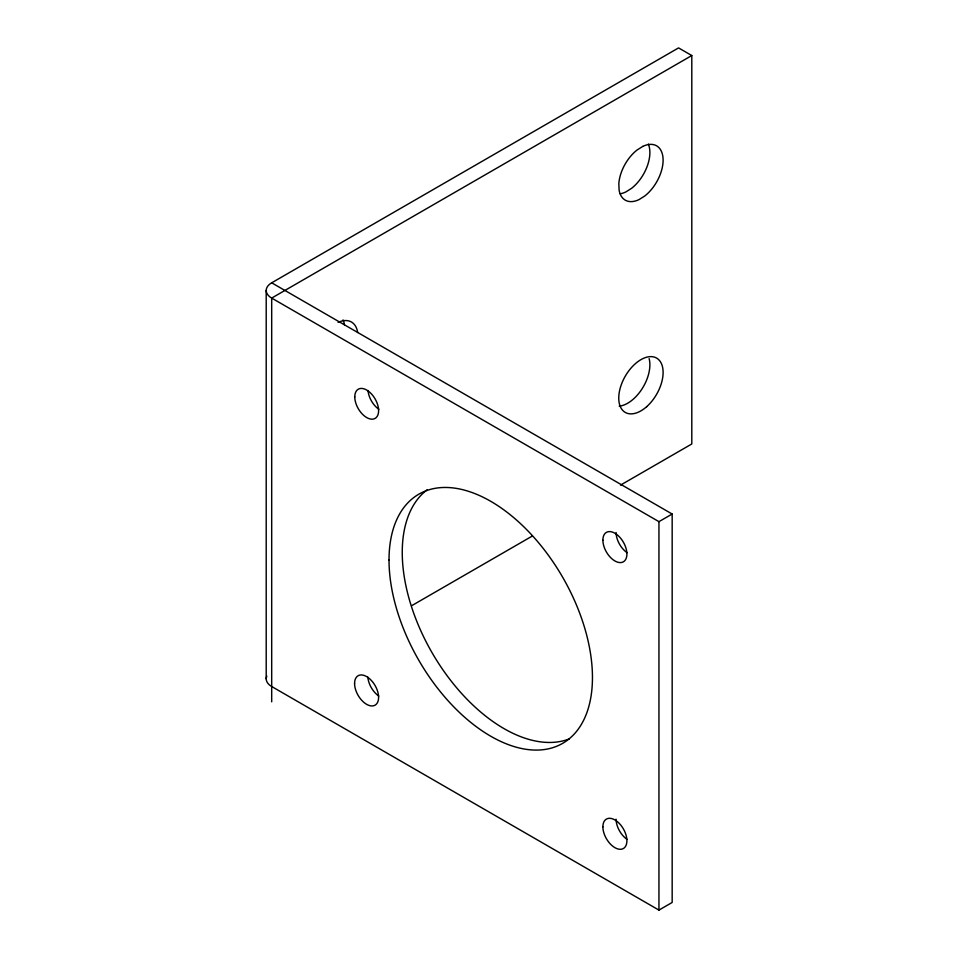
<?xml version="1.0" encoding="UTF-8"?>
<svg xmlns="http://www.w3.org/2000/svg" width="958" height="958" viewBox="0 0 958 958"><rect width="100%" height="100%" fill="white"/><g stroke="black" fill="none" stroke-linecap="round" stroke-linejoin="round"><path stroke-width="1.44" d="M271.689 701.831L271.689 298.082A18.705 10.801 0 0 1 271.689 282.814L678.563 47.9L691.796 55.54L691.796 443.973L620.521 485.119M691.796 55.54L271.689 298.082L658.948 521.655L672.169 514.027L672.169 902.46L658.948 910.1L271.689 686.515A18.705 10.801 0 0 1 266.851 676.085M411.904 605.564L532.409 535.989M271.689 282.814L672.169 514.027M658.948 521.655L658.948 910.1M266.204 290.442L266.204 678.887M569.375 738.857A143.856 83.059 60 0 1 431.411 651.572A143.856 83.059 60 0 1 427.22 489.742M378.781 696.035A16.993 9.808 60 0 1 367.848 677.114M627.071 552.682A16.993 9.808 60 0 1 616.102 532.528M627.071 839.388A16.993 9.808 60 0 1 616.102 819.234M378.877 409.282A16.861 9.736 60 0 1 368.04 390.505M343.036 319.912A31.363 18.106 -60 0 1 344.449 324.882M648.35 144.083A31.363 18.106 -60 0 1 631.621 188.295L625.837 191.947A31.363 18.106 -60 0 1 620.185 193.791M649.129 358.615A31.363 18.106 -60 0 1 642.327 388.421A31.363 18.106 -60 0 1 619.215 406.168M338.09 322.367A31.363 18.106 -60 0 1 357.669 332.522M642.794 146.394L637.01 150.047A31.363 18.106 -60 0 0 618.832 183.589L619.107 190.115A31.363 18.106 -60 0 0 639.07 199.587L644.842 195.935A31.363 18.106 -60 0 0 663.08 159.004A31.363 18.106 -60 0 0 642.794 146.394M602.881 540.156A16.993 9.808 60 0 0 620.904 562.574A16.993 9.808 60 0 0 620.904 538.552A16.993 9.808 60 0 0 602.881 540.156M354.58 683.509A16.993 9.808 60 0 0 372.602 705.926A16.993 9.808 60 0 0 372.602 681.904A16.993 9.808 60 0 0 354.58 683.509M354.771 396.911A16.861 9.736 60 0 0 372.65 419.161A16.861 9.736 60 0 0 372.65 395.319A16.861 9.736 60 0 0 354.771 396.911M389.02 560.047A143.856 83.059 60 0 0 541.605 749.851A143.856 83.059 60 0 0 541.605 546.419A143.856 83.059 60 0 0 389.02 560.047M602.881 826.862A16.993 9.808 60 0 0 620.904 849.279A16.993 9.808 60 0 0 620.904 825.257A16.993 9.808 60 0 0 602.881 826.862M646.674 406.671A31.363 18.106 -60 0 0 656.613 358.088A31.363 18.106 -60 0 0 619.515 390.984A31.363 18.106 -60 0 0 646.674 406.671"/></g></svg>
